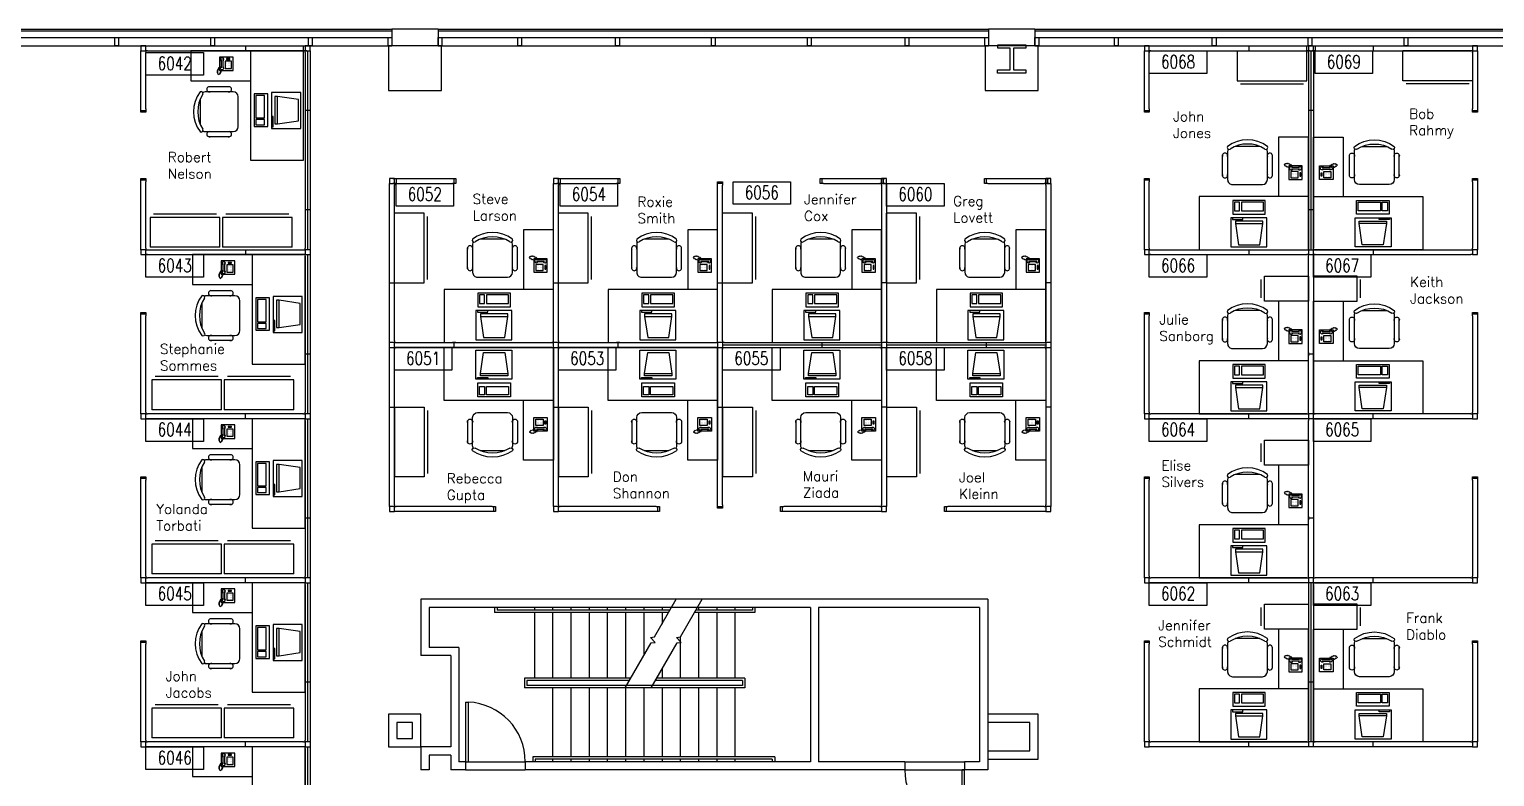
# Model space of a CAD drawing. Header units: inches. Extents: x 843 to 4631, y 843 to 3384.
# Drawn here: x 1351 to 2235, y 2933 to 3384 of the extents above; entities that cross this region are included whole.
import ezdxf
from ezdxf.enums import TextEntityAlignment as Align

# ---------------------------------------------------------------- set-up
doc = ezdxf.new("R2010")
doc.units = ezdxf.units.IN
doc.header["$MEASUREMENT"] = 0
doc.layers.get('0').update_dxf_attribs({"linetype": 'CONTINUOUS'})
for name, color, linetype in [('CHAIRS', 4, 'CONTINUOUS'), ('CPU', 6, 'CONTINUOUS'), ('E-B-CORE', 8, 'CONTINUOUS'), ('E-B-FURR', 6, 'CONTINUOUS'), ('E-B-GLAZ', 8, 'CONTINUOUS'), ('E-B-MULL', 8, 'CONTINUOUS'), ('E-B-SHEL', 2, 'CONTINUOUS'), ('E-C-HEAD', 5, 'CONTINUOUS'), ('E-F-DOOR', 3, 'CONTINUOUS'), ('E-F-STAIR', 8, 'CONTINUOUS'), ('E-S-COLM', 8, 'CONTINUOUS'), ('EMPLOYEE', 1, 'CONTINUOUS'), ('FURNITURE', 3, 'CONTINUOUS'), ('PANELS_201', 6, 'CONTINUOUS'), ('PHONES', 4, 'CONTINUOUS'), ('RMNUM', 40, 'CONTINUOUS')]:
    doc.layers.add(name, color=color, linetype=linetype)
doc.styles.add('ARCHITXT', font='simplex.shx')
doc.styles.add('ROMANS', font='romans', dxfattribs={"width": 0.75, "height": 8})

# ---------------------------------------------------------------- blocks, each defined once
blk = doc.blocks.new('DR-36')
for p, q in [((0, 36), (0, 0)), ((0, 36), (1.5, 36)), ((1.5, 36), (1.5, 0)), ((0, 0), (1.5, 0))]:
    blk.add_line(p, q)
blk.add_arc((0, 0), 36, 0, 87.61406)
blk = doc.blocks.new('RMNUM')
at = {"layer": 'RMNUM'}
blk.add_lwpolyline([(-16.33354, 6.674702), (18.388073, 6.674702), (18.388073, -6.982766), (-16.33354, -6.982766), (-16.33354, 6.674702)], dxfattribs=at)
at = {"layer": 'RMNUM', "style": 'ROMANS', "width": 0.75}
blk.add_attdef('NUMBER', text='', height=8, dxfattribs=at).set_placement((1.027267, 0.114097), align=Align.MIDDLE_CENTER)
blk = doc.blocks.new('CHAIR7')
for p, q in [((0, 9), (0, -9)), ((20, 12), (3, 12)), ((5.12, 15.04), (17.88, 15.04)), ((23, -7.44), (23, 7.44)), ((3, -12), (20, -12)), ((5.12, -15), (17.88, -15))]:
    blk.add_line(p, q)
for centre, radius, start, end in [((3, 9), 3, 90, 180), ((5.56, 13.54), 1.56, 73.7398, 286.2602), ((17.44, 13.54), 1.56, 253.7398, 106.2602), ((20, 9), 3, 62.41556, 90), ((22.34, 11.12), 1.1, 53.30994, 212.02741), ((4.82, 0), 19.64, 327.57575, 32.42425), ((7, 0), 20, 323.1301, 36.8699), ((3, -9), 3, 180, 270), ((5.56, -13.5), 1.56, 73.7398, 286.2602), ((17.44, -13.5), 1.56, 253.7398, 106.2602), ((20, -9), 3, 270, 297.58444), ((22.34, -11.12), 1.1, 147.97259, 306.69006)]:
    blk.add_arc(centre, radius, start, end)
blk = doc.blocks.new('DESK2')
for p, q in [((33, 0), (-33, 0)), ((-33, 0), (-33, -68)), ((33, -32), (33, 0)), ((-33, -32), (33, -32)), ((-15, -68), (-15, -32)), ((-33, -68), (-15, -68))]:
    blk.add_line(p, q)
blk = doc.blocks.new('FC42X18D')
for p, q in [((-21, 0), (-21, -18)), ((-21, 0), (21, 0)), ((21, -18), (21, 0)), ((-21, -18), (21, -18)), ((-19, -20), (19, -20))]:
    blk.add_line(p, q)
blk = doc.blocks.new('RECTANG')
for p, q in [((1, 1), (0, 1)), ((0, 1), (0, 0)), ((1, 0), (1, 1)), ((0, 0), (1, 0))]:
    blk.add_line(p, q)
blk = doc.blocks.new('IBMAT', base_point=(61, 306))
for p, q in [((75, 307), (75, 306)), ((81, 307), (75, 307)), ((81, 306), (81, 307))]:
    blk.add_line(p, q)
at = {"xscale": 21, "yscale": 17, "zscale": 21}
blk.add_blockref('RECTANG', (61, 306), dxfattribs=at)
blk = doc.blocks.new('KEYBOARD', base_point=(60, 294))
for p, xscale, yscale, zscale in [((60, 294), 19, 8, 19), ((61, 295), 13, 5, 13), ((75, 295), 3, 5, 3)]:
    blk.add_blockref('RECTANG', p, dxfattribs=dict(xscale=xscale, yscale=yscale, zscale=zscale))
blk = doc.blocks.new('COMPUTER')
for p, q in [((-6.64, 16.23), (-8.5, 3.5)), ((6.08, 16.23), (-6.64, 16.23)), ((8, 3.5), (6.08, 16.23)), ((-8.5, 3.5), (-8.5, 2.04)), ((8, 3.5), (-8.5, 3.5)), ((-8.5, 2.04), (8, 2.04)), ((8, 2.04), (8, 3.5))]:
    blk.add_line(p, q)
at = {"xscale": 1.033846153846154, "yscale": 1.033846153846154, "zscale": 1.033846153846154}
for name, p in [('IBMAT', (-10.86, 0)), ('KEYBOARD', (-10.05, -10.5))]:
    blk.add_blockref(name, p, dxfattribs=at)
blk = doc.blocks.new('FNPHONE')
for p, q in [((-9.1, 0.22), (-9.7, 0.02)), ((-8.9, 0.62), (-9.5, 0.42)), ((-8.7, 1.02), (-9.3, 0.82)), ((-8.5, 1.42), (-9.1, 1.22)), ((-8.3, 1.82), (-8.9, 1.62)), ((-7.14, 0.56), (-7.5, -0.58)), ((-7.29, 6.54), (-7.29, 1.54)), ((-6.29, 6.54), (-6.29, 1.54)), ((-3.87, 4.85), (-3.87, 4.85)), ((-3.87, 3.91), (-3.87, 3.91)), ((-3.87, 2.97), (-3.87, 2.97)), ((-3.87, 2.03), (-3.87, 2.03)), ((-2.94, 4.85), (-2.94, 4.85)), ((-2.94, 3.91), (-2.94, 3.91)), ((-2.94, 2.97), (-2.94, 2.97)), ((-2.94, 2.03), (-2.94, 2.03)), ((-2, 4.85), (-2, 4.85)), ((-2, 3.91), (-2, 3.91)), ((-2, 2.97), (-2, 2.97)), ((-2, 2.03), (-2, 2.03)), ((-9.3, -0.18), (-9.9, -0.38)), ((-9.3, -0.58), (-9.9, -0.78)), ((-9.3, -0.98), (-9.9, -1.18)), ((-9.3, -1.38), (-9.9, -1.58)), ((-9.1, -1.78), (-9.7, -1.98)), ((-8.9, -2.18), (-9.5, -2.38)), ((-8.43, -2.46), (-9.03, -2.66)), ((-7.9, -1.98), (-8.5, -2.18)), ((-7.7, -1.58), (-8.3, -1.78)), ((-7.5, -1.18), (-8.1, -1.38)), ((-7.3, -0.78), (-7.9, -0.98))]:
    blk.add_line(p, q)
for centre, start, end in [((-6.79, 6.54), 298.49146, 241.50854), ((-6.79, 1.54), 118.49146, 61.50854)]:
    blk.add_arc(centre, 1.05, start, end)
for p, xscale, yscale, zscale in [((-8.21, 0), 8.20528234483245, 8.104073169521023, 8.20528234483245), ((-4.81, 1.25), 3.75, 4.375, 3.75), ((-4.03, 6.72), 2.03125, 0.46875, 2.03125)]:
    blk.add_blockref('RECTANG', p, dxfattribs=dict(xscale=xscale, yscale=yscale, zscale=zscale))
blk = doc.blocks.new('FC15X27A')
for p, q in [((7.53125, 0), (-7.53125, 0)), ((-7.53125, 0), (-7.53125, -26.5)), ((7.53125, -26.5), (7.53125, 0)), ((-7.53125, -26.5), (7.53125, -26.5)), ((-5.53125, -28.5), (5.53125, -28.5))]:
    blk.add_line(p, q)

msp = doc.modelspace()

# ---------------------------------------------------------------- linework, layer by layer
at = {"layer": 'E-B-CORE'}
for p, q in [((1929.5, 3040), (1587.5, 3040)), ((1587.5, 3040), (1587.5, 3006)), ((1822.5, 3035), (1592.5, 3035)), ((1592.5, 3035), (1592.5, 3011)), ((1822.5, 3035), (1822.5, 2942)), ((1924.5, 3035), (1827.5, 3035)), ((1827.5, 3035), (1827.5, 2942)), ((1924.5, 3035), (1924.5, 2942)), ((1929.5, 3040), (1929.5, 2937)), ((1605.5, 3006), (1587.5, 3006)), ((1610.5, 3011), (1592.5, 3011)), ((1605.5, 3006), (1605.5, 2951)), ((1610.5, 3011), (1610.5, 2942)), ((1955, 2965.61), (1929.5, 2965.61)), ((1955, 2948.61), (1955, 2965.61)), ((1605.5, 2951), (1587.5, 2951)), ((1587.5, 2951), (1587.5, 2937)), ((1605.5, 2946), (1592.5, 2946)), ((1592.5, 2946), (1592.5, 2937)), ((1605.5, 2946), (1605.5, 2937)), ((1929.5, 2948.61), (1955, 2948.61)), ((1592.5, 2937), (1587.5, 2937)), ((1614.5, 2937), (1605.5, 2937)), ((1614.5, 2942), (1610.5, 2942)), ((1614.5, 2942), (1614.5, 2937)), ((1822.5, 2942), (1650.5, 2942)), ((1650.5, 2942), (1650.5, 2937)), ((1879.5, 2937), (1650.5, 2937)), ((1879.5, 2942), (1827.5, 2942)), ((1879.5, 2942), (1879.5, 2937)), ((1924.5, 2942), (1915.5, 2942)), ((1915.5, 2942), (1915.5, 2937)), ((1929.5, 2937), (1915.5, 2937))]:
    msp.add_line(p, q, dxfattribs=at)
for points in [[(1587.5, 2970.61), (1568, 2970.61), (1568, 2951), (1587.5, 2951)], [(1582.5, 2965.61), (1573, 2965.61), (1573, 2956), (1582.5, 2956)]]:
    msp.add_lwpolyline(points, close=True, dxfattribs=at)
for points in [[(1960, 2970.61), (1929.5, 2970.61)], [(1929.5, 2943.61), (1960, 2943.61), (1960, 2970.61)]]:
    msp.add_lwpolyline(points, dxfattribs=at)
at = {"layer": 'E-B-FURR'}
for p, q in [((1238, 3374), (1570, 3374)), ((1598, 3374), (1930, 3374)), ((1958, 3374), (2290, 3374))]:
    msp.add_line(p, q, dxfattribs=at)
for points in [[(1600, 3374), (1568, 3374), (1568, 3347), (1600, 3347)], [(1960, 3374), (1928, 3374), (1928, 3347), (1960, 3347)]]:
    msp.add_lwpolyline(points, close=True, dxfattribs=at)
at = {"layer": 'E-B-GLAZ'}
for p, q in [((1238, 3384), (1570, 3384)), ((1238, 3383), (1570, 3383)), ((1238, 3379), (1570, 3379)), ((1598, 3384), (1930, 3384)), ((1598, 3383), (1930, 3383)), ((1598, 3379), (1930, 3379)), ((1958, 3384), (2290, 3384)), ((1958, 3383), (2290, 3383)), ((1958, 3379), (2290, 3379))]:
    msp.add_line(p, q, dxfattribs=at)
at = {"layer": 'E-B-MULL'}
for points in [[(1405.12, 3379), (1405.12, 3374), (1402.88, 3374), (1402.88, 3379)], [(1463, 3379), (1463, 3374), (1460.75, 3374), (1460.75, 3379)], [(1522, 3379), (1522, 3374), (1519.75, 3374), (1519.75, 3379)], [(1570, 3379), (1570, 3374), (1567.75, 3374), (1567.75, 3379)], [(1600.25, 3379), (1600.25, 3374), (1598, 3374), (1598, 3379)], [(1648.25, 3379), (1648.25, 3374), (1646, 3374), (1646, 3379)], [(1707.25, 3379), (1707.25, 3374), (1705, 3374), (1705, 3379)], [(1765.12, 3379), (1765.12, 3374), (1762.88, 3374), (1762.88, 3379)], [(1823, 3379), (1823, 3374), (1820.75, 3374), (1820.75, 3379)], [(1882, 3379), (1882, 3374), (1879.75, 3374), (1879.75, 3379)], [(1930, 3379), (1930, 3374), (1927.75, 3374), (1927.75, 3379)], [(1960.25, 3379), (1960.25, 3374), (1958, 3374), (1958, 3379)], [(2008.25, 3379), (2008.25, 3374), (2006, 3374), (2006, 3379)], [(2067.25, 3379), (2067.25, 3374), (2065, 3374), (2065, 3379)], [(2125.12, 3379), (2125.12, 3374), (2122.88, 3374), (2122.88, 3379)], [(2183, 3379), (2183, 3374), (2180.75, 3374), (2180.75, 3379)]]:
    msp.add_lwpolyline(points, close=True, dxfattribs=at)
at = {"layer": 'E-B-SHEL'}
for p, q in [((1570, 3384), (1570, 3374)), ((1598, 3384), (1570, 3384)), ((1598, 3384), (1598, 3374)), ((1930, 3384), (1930, 3374)), ((1958, 3384), (1930, 3384)), ((1958, 3384), (1958, 3374)), ((1598, 3374), (1570, 3374)), ((1958, 3374), (1930, 3374))]:
    msp.add_line(p, q, dxfattribs=at)
at = {"layer": 'E-C-HEAD'}
for p, q in [((1614.5, 2942), (1650.5, 2942)), ((1614.5, 2937), (1650.5, 2937)), ((1879.5, 2942), (1915.5, 2942)), ((1879.5, 2937), (1915.5, 2937))]:
    msp.add_line(p, q, dxfattribs=at)
at = {"layer": 'E-F-STAIR'}
for p, q in [((1632, 3035), (1632, 3032)), ((1633.5, 3035), (1633.5, 3033.5)), ((1737.87, 3033.5), (1633.5, 3033.5)), ((1656, 3035), (1656, 3033.5)), ((1667, 3035), (1667, 3033.5)), ((1678, 3035), (1678, 3033.5)), ((1689, 3035), (1689, 3033.5)), ((1700, 3035), (1700, 3033.5)), ((1711, 3035), (1711, 3033.5)), ((1722, 3035), (1722, 3033.5)), ((1733, 3035), (1733, 3033.5)), ((1787.5, 3033.5), (1753.53, 3033.5)), ((1755, 3035), (1755, 3033.5)), ((1766, 3035), (1766, 3033.5)), ((1777, 3035), (1777, 3033.5)), ((1787.5, 3035), (1787.5, 3033.5)), ((1789, 3035), (1789, 3032)), ((1737, 3032), (1632, 3032)), ((1656, 3032), (1656, 2992.5)), ((1667, 3032), (1667, 2992.5)), ((1678, 3032), (1678, 2992.5)), ((1689, 3032), (1689, 2992.5)), ((1700, 3032), (1700, 2992.5)), ((1711, 3032), (1711, 2992.5)), ((1722, 3032), (1722, 3006.01)), ((1733, 3032), (1733, 3025.06)), ((1789, 3032), (1752.67, 3032)), ((1755, 3032), (1755, 2992.5)), ((1766, 3032), (1766, 2992.5)), ((1777, 3032), (1777, 2992.5)), ((1744, 3017.25), (1744, 2992.5)), ((1733, 2997.94), (1733, 2992.5)), ((1714.2, 2992.5), (1650, 2992.5)), ((1650, 2992.5), (1650, 2986.5)), ((1713.33, 2991), (1651.5, 2991)), ((1651.5, 2991), (1651.5, 2988)), ((1781.5, 2991), (1729, 2991)), ((1783, 2992.5), (1729.86, 2992.5)), ((1781.5, 2991), (1781.5, 2988)), ((1783, 2992.5), (1783, 2986.5)), ((1783, 2986.5), (1650, 2986.5)), ((1781.5, 2988), (1651.5, 2988)), ((1667, 2986.5), (1667, 2945)), ((1678, 2986.5), (1678, 2945)), ((1689, 2986.5), (1689, 2945)), ((1700, 2986.5), (1700, 2945)), ((1711, 2986.5), (1711, 2945)), ((1722, 2986.5), (1722, 2945)), ((1733, 2986.5), (1733, 2945)), ((1744, 2986.5), (1744, 2945)), ((1755, 2986.5), (1755, 2945)), ((1766, 2986.5), (1766, 2945)), ((1777, 2986.5), (1777, 2945)), ((1801, 2945), (1655, 2945)), ((1655, 2945), (1655, 2942)), ((1801, 2945), (1801, 2942)), ((1799.5, 2943.5), (1656.5, 2943.5)), ((1656.5, 2943.5), (1656.5, 2942)), ((1667, 2943.5), (1667, 2942)), ((1678, 2943.5), (1678, 2942)), ((1689, 2943.5), (1689, 2942)), ((1700, 2943.5), (1700, 2942)), ((1711, 2943.5), (1711, 2942)), ((1722, 2943.5), (1722, 2942)), ((1733, 2943.5), (1733, 2942)), ((1744, 2943.5), (1744, 2942)), ((1755, 2943.5), (1755, 2942)), ((1766, 2943.5), (1766, 2942)), ((1777, 2943.5), (1777, 2942)), ((1799.5, 2943.5), (1799.5, 2942))]:
    msp.add_line(p, q, dxfattribs=at)
for points in [[(1710.74, 2986.5), (1726.43, 3013.69), (1728.93, 3014.02), (1726, 3016.94), (1728.5, 3017.27), (1741.62, 3040)], [(1726.4, 2986.5), (1742.09, 3013.69), (1744.59, 3014.02), (1741.67, 3016.94), (1744.16, 3017.27), (1757.29, 3040)]]:
    msp.add_lwpolyline(points, dxfattribs=at)
at = {"layer": 'E-S-COLM'}
msp.add_lwpolyline([(1935.51, 3372.6), (1935.51, 3374.6), (1952.51, 3374.57), (1952.51, 3372.57), (1945.01, 3372.58), (1944.99, 3359.58), (1952.49, 3359.57), (1952.49, 3357.57), (1935.49, 3357.6), (1935.49, 3359.6), (1942.99, 3359.59), (1943.01, 3372.59)], close=True, dxfattribs=at)
at = {"layer": 'PANELS_201', "linetype": 'Continuous'}
for p, q in [((1480.64, 3374), (1482.64, 3374)), ((1480.64, 3371), (1482.64, 3371)), ((1481.64, 3374), (1481.64, 3371)), ((1517.64, 3374), (1517.64, 3371)), ((2086, 3374), (2088, 3374)), ((2086, 3371), (2088, 3371)), ((2087, 3374), (2087, 3371)), ((2123, 3374), (2123, 3371)), ((2126, 3371), (2126, 3374)), ((2161, 3374), (2163, 3374)), ((2161, 3371), (2163, 3371)), ((2162, 3374), (2162, 3371)), ((1571.5, 3291.01), (1571.5, 3294.01)), ((1670.5, 3291.01), (1670.5, 3294.01)), ((1866.5, 3294.01), (1866.5, 3291.01)), ((1965.5, 3294.01), (1965.5, 3291.01)), ((2123, 3189), (2123, 3247)), ((2126, 3247), (2126, 3189)), ((1572.5, 3195.01), (1606.5, 3195.01)), ((1606.5, 3192.01), (1572.5, 3192.01)), ((1608.5, 3195.01), (1666.5, 3195.01)), ((1666.5, 3192.01), (1608.5, 3192.01)), ((1671.5, 3195.01), (1705.5, 3195.01)), ((1705.5, 3192.01), (1671.5, 3192.01)), ((1707.5, 3195.01), (1765.5, 3195.01)), ((1765.5, 3192.01), (1707.5, 3192.01)), ((2123, 3153), (2123, 3187)), ((2126, 3187), (2126, 3153)), ((2123, 3090), (2123, 3148)), ((2126, 3148), (2126, 3090)), ((2123, 3054), (2123, 3088)), ((2126, 3088), (2126, 3054))]:
    msp.add_line(p, q, dxfattribs=at)
for points in [[(1421.64, 3374), (1418.64, 3374), (1418.64, 3371)], [(1418.64, 3370), (1418.64, 3371), (1421.64, 3371), (1421.64, 3370)], [(1418.64, 3336), (1418.64, 3370)], [(1422.64, 3371), (1421.64, 3371), (1421.64, 3374), (1422.64, 3374)], [(1421.64, 3336), (1421.64, 3370)], [(1422.64, 3374), (1480.64, 3374)], [(1422.64, 3371), (1480.64, 3371)], [(1482.64, 3374), (1516.64, 3374)], [(1482.64, 3371), (1516.64, 3371)], [(1518.64, 3371), (1517.64, 3371), (1516.64, 3371), (1516.64, 3374), (1518.64, 3374)], [(1516.64, 3374), (1517.64, 3374), (1517.64, 3371), (1516.64, 3371)], [(1520.64, 3371), (1520.64, 3374), (1517.64, 3374)], [(1517.64, 3370), (1517.64, 3371), (1520.64, 3371), (1520.64, 3370)], [(1517.64, 3370), (1517.64, 3336)], [(1519.14, 3371), (1519.14, 3335)], [(1520.64, 3370), (1520.64, 3336)], [(2027, 3374), (2024, 3374), (2024, 3371)], [(2024, 3370), (2024, 3371), (2027, 3371), (2027, 3370)], [(2024, 3336), (2024, 3370)], [(2028, 3371), (2027, 3371), (2027, 3374), (2028, 3374)], [(2027, 3336), (2027, 3370)], [(2028, 3374), (2086, 3374)], [(2028, 3371), (2086, 3371)], [(2088, 3374), (2122, 3374)], [(2088, 3371), (2122, 3371)], [(2124, 3371), (2123, 3371), (2122, 3371), (2122, 3374), (2124, 3374)], [(2122, 3374), (2123, 3374), (2123, 3371), (2122, 3371)], [(2123, 3374), (2126, 3374)], [(2123, 3370), (2123, 3371), (2126, 3371), (2126, 3370)], [(2123, 3370), (2123, 3336)], [(2124.5, 3371), (2124.5, 3335)], [(2125, 3374), (2126, 3374), (2127, 3374), (2127, 3371), (2125, 3371)], [(2127, 3371), (2126, 3371), (2126, 3374), (2127, 3374)], [(2126, 3370), (2126, 3336)], [(2127, 3374), (2161, 3374)], [(2127, 3371), (2161, 3371)], [(2163, 3374), (2221, 3374)], [(2163, 3371), (2221, 3371)], [(2221, 3374), (2222, 3374), (2222, 3371), (2221, 3371)], [(2225, 3371), (2225, 3374), (2222, 3374)], [(2222, 3370), (2222, 3371), (2225, 3371), (2225, 3370)], [(2222, 3370), (2222, 3336)], [(2225, 3370), (2225, 3336)], [(1421.64, 3336), (1421.64, 3335), (1421.64, 3334), (1418.64, 3334), (1418.64, 3336)], [(1418.64, 3335), (1421.64, 3335)], [(1517.64, 3336), (1517.64, 3334)], [(1520.64, 3335), (1517.64, 3335)], [(1517.64, 3334), (1517.64, 3276)], [(1519.14, 3335), (1519.14, 3275)], [(1520.64, 3336), (1520.64, 3334)], [(1520.64, 3334), (1520.64, 3276)], [(2027, 3336), (2027, 3335), (2027, 3334), (2024, 3334), (2024, 3336)], [(2024, 3335), (2027, 3335)], [(2123, 3336), (2123, 3334)], [(2126, 3335), (2123, 3335)], [(2123, 3334), (2123, 3276)], [(2124.5, 3335), (2124.5, 3275)], [(2126, 3336), (2126, 3334)], [(2126, 3334), (2126, 3276)], [(2225, 3336), (2225, 3335), (2225, 3334), (2222, 3334), (2222, 3336)], [(2222, 3335), (2225, 3335)], [(1418.64, 3292), (1418.64, 3293), (1418.64, 3294), (1421.64, 3294), (1421.64, 3292)], [(1421.64, 3293), (1418.64, 3293)], [(1418.64, 3252), (1418.64, 3292)], [(1421.64, 3252), (1421.64, 3292)], [(1571.5, 3294.01), (1568.5, 3294.01), (1568.5, 3291.01)], [(1568.5, 3290.01), (1568.5, 3291.01), (1571.5, 3291.01), (1571.5, 3290.01)], [(1568.5, 3232.01), (1568.5, 3290.01)], [(1570.5, 3294.01), (1571.5, 3294.01), (1572.5, 3294.01), (1572.5, 3291.01), (1570.5, 3291.01)], [(1572.5, 3291.01), (1571.5, 3291.01), (1571.5, 3294.01), (1572.5, 3294.01)], [(1571.5, 3232.01), (1571.5, 3290.01)], [(1572.5, 3294.01), (1606.5, 3294.01)], [(1572.5, 3291.01), (1606.5, 3291.01)], [(1606.5, 3294.01), (1607.5, 3294.01), (1608.5, 3294.01), (1608.5, 3291.01), (1606.5, 3291.01)], [(1607.5, 3291.01), (1607.5, 3294.01)], [(1670.5, 3294.01), (1667.5, 3294.01), (1667.5, 3291.01)], [(1667.5, 3290.01), (1667.5, 3291.01), (1670.5, 3291.01), (1670.5, 3290.01)], [(1667.5, 3232.01), (1667.5, 3290.01)], [(1669.5, 3294.01), (1670.5, 3294.01), (1671.5, 3294.01), (1671.5, 3291.01), (1669.5, 3291.01)], [(1671.5, 3291.01), (1670.5, 3291.01), (1670.5, 3294.01), (1671.5, 3294.01)], [(1670.5, 3232.01), (1670.5, 3290.01)], [(1671.5, 3294.01), (1705.5, 3294.01)], [(1671.5, 3291.01), (1705.5, 3291.01)], [(1705.5, 3294.01), (1706.5, 3294.01), (1707.5, 3294.01), (1707.5, 3291.01), (1705.5, 3291.01)], [(1706.5, 3291.01), (1706.5, 3294.01)], [(1766.5, 3290.01), (1766.5, 3291.01), (1766.5, 3292.01), (1769.5, 3292.01), (1769.5, 3290.01)], [(1769.5, 3291.01), (1766.5, 3291.01)], [(1766.5, 3232.01), (1766.5, 3290.01)], [(1769.5, 3232.01), (1769.5, 3290.01)], [(1830.5, 3291.01), (1829.5, 3291.01), (1828.5, 3291.01), (1828.5, 3294.01), (1830.5, 3294.01)], [(1829.5, 3294.01), (1829.5, 3291.01)], [(1830.5, 3294.01), (1864.5, 3294.01)], [(1830.5, 3291.01), (1864.5, 3291.01)], [(1864.5, 3294.01), (1865.5, 3294.01), (1865.5, 3291.01), (1864.5, 3291.01)], [(1867.5, 3291.01), (1866.5, 3291.01), (1865.5, 3291.01), (1865.5, 3294.01), (1867.5, 3294.01)], [(1868.5, 3291.01), (1868.5, 3294.01), (1865.5, 3294.01)], [(1865.5, 3290.01), (1865.5, 3291.01), (1868.5, 3291.01), (1868.5, 3290.01)], [(1865.5, 3290.01), (1865.5, 3232.01)], [(1868.5, 3290.01), (1868.5, 3232.01)], [(1929.5, 3291.01), (1928.5, 3291.01), (1927.5, 3291.01), (1927.5, 3294.01), (1929.5, 3294.01)], [(1928.5, 3294.01), (1928.5, 3291.01)], [(1929.5, 3294.01), (1963.5, 3294.01)], [(1929.5, 3291.01), (1963.5, 3291.01)], [(1963.5, 3294.01), (1964.5, 3294.01), (1964.5, 3291.01), (1963.5, 3291.01)], [(1966.5, 3291.01), (1965.5, 3291.01), (1964.5, 3291.01), (1964.5, 3294.01), (1966.5, 3294.01)], [(1967.5, 3291.01), (1967.5, 3294.01), (1964.5, 3294.01)], [(1964.5, 3290.01), (1964.5, 3291.01), (1967.5, 3291.01), (1967.5, 3290.01)], [(1964.5, 3290.01), (1964.5, 3232.01)], [(1967.5, 3290.01), (1967.5, 3232.01)], [(2024, 3292), (2024, 3293), (2024, 3294), (2027, 3294), (2027, 3292)], [(2027, 3293), (2024, 3293)], [(2024, 3252), (2024, 3292)], [(2027, 3252), (2027, 3292)], [(2222, 3292), (2222, 3293), (2222, 3294), (2225, 3294), (2225, 3292)], [(2225, 3293), (2222, 3293)], [(2222, 3292), (2222, 3252)], [(2225, 3292), (2225, 3252)], [(1517.64, 3276), (1517.64, 3274)], [(1520.64, 3275), (1517.64, 3275)], [(1517.64, 3274), (1517.64, 3252)], [(1519.14, 3275), (1519.14, 3251)], [(1520.64, 3276), (1520.64, 3274)], [(1520.64, 3274), (1520.64, 3252)], [(2123, 3276), (2123, 3274)], [(2126, 3275), (2123, 3275)], [(2123, 3274), (2123, 3252)], [(2124.5, 3275), (2124.5, 3251)], [(2126, 3276), (2126, 3274)], [(2126, 3274), (2126, 3252)], [(1421.64, 3252), (1421.64, 3251), (1418.64, 3251), (1418.64, 3252)], [(1418.64, 3251), (1418.64, 3248), (1421.64, 3248)], [(1422.64, 3248), (1421.64, 3248), (1421.64, 3251), (1422.64, 3251)], [(1422.64, 3251), (1480.64, 3251)], [(1422.64, 3248), (1480.64, 3248)], [(1480.64, 3251), (1482.64, 3251)], [(1480.64, 3248), (1482.64, 3248)], [(1481.64, 3251), (1481.64, 3248)], [(1482.64, 3251), (1516.64, 3251)], [(1482.64, 3248), (1516.64, 3248)], [(1516.64, 3251), (1517.64, 3251), (1517.64, 3248), (1516.64, 3248)], [(1520.64, 3252), (1520.64, 3251), (1517.64, 3251), (1517.64, 3252)], [(1517.64, 3247), (1517.64, 3248), (1520.64, 3248), (1520.64, 3247)], [(1517.64, 3247), (1517.64, 3189)], [(1519.14, 3248), (1519.14, 3188)], [(1520.64, 3251), (1520.64, 3248)], [(1520.64, 3247), (1520.64, 3189)], [(2027, 3252), (2027, 3251), (2024, 3251), (2024, 3252)], [(2024, 3251), (2024, 3248), (2027, 3248)], [(2028, 3248), (2027, 3248), (2027, 3251), (2028, 3251)], [(2028, 3251), (2086, 3251)], [(2028, 3248), (2086, 3248)], [(2086, 3251), (2088, 3251)], [(2086, 3248), (2088, 3248)], [(2087, 3251), (2087, 3248)], [(2088, 3251), (2122, 3251)], [(2088, 3248), (2122, 3248)], [(2122, 3251), (2123, 3251), (2123, 3248), (2122, 3248)], [(2123, 3252), (2123, 3251), (2126, 3251), (2126, 3252)], [(2123, 3247), (2123, 3248), (2126, 3248), (2126, 3247)], [(2127, 3248), (2126, 3248), (2126, 3251), (2127, 3251)], [(2127, 3251), (2161, 3251)], [(2127, 3248), (2161, 3248)], [(2161, 3251), (2163, 3251)], [(2161, 3248), (2163, 3248)], [(2162, 3251), (2162, 3248)], [(2163, 3251), (2221, 3251)], [(2163, 3248), (2221, 3248)], [(2221, 3251), (2222, 3251), (2222, 3248), (2221, 3248)], [(2225, 3252), (2225, 3251), (2222, 3251), (2222, 3252)], [(2222, 3248), (2225, 3248), (2225, 3251)], [(1568.5, 3230.01), (1568.5, 3232.01)], [(1568.5, 3231.01), (1571.5, 3231.01)], [(1568.5, 3196.01), (1568.5, 3230.01)], [(1571.5, 3230.01), (1571.5, 3232.01)], [(1571.5, 3196.01), (1571.5, 3230.01)], [(1667.5, 3230.01), (1667.5, 3232.01)], [(1667.5, 3231.01), (1670.5, 3231.01)], [(1667.5, 3196.01), (1667.5, 3230.01)], [(1670.5, 3230.01), (1670.5, 3232.01)], [(1670.5, 3196.01), (1670.5, 3230.01)], [(1766.5, 3230.01), (1766.5, 3232.01)], [(1766.5, 3231.01), (1769.5, 3231.01)], [(1766.5, 3196.01), (1766.5, 3230.01)], [(1769.5, 3230.01), (1769.5, 3232.01)], [(1769.5, 3196.01), (1769.5, 3230.01)], [(1865.5, 3232.01), (1865.5, 3230.01)], [(1868.5, 3231.01), (1865.5, 3231.01)], [(1865.5, 3230.01), (1865.5, 3196.01)], [(1868.5, 3232.01), (1868.5, 3230.01)], [(1868.5, 3230.01), (1868.5, 3196.01)], [(1964.5, 3232.01), (1964.5, 3230.01)], [(1967.5, 3231.01), (1964.5, 3231.01)], [(1964.5, 3230.01), (1964.5, 3196.01)], [(1967.5, 3232.01), (1967.5, 3230.01)], [(1967.5, 3230.01), (1967.5, 3196.01)], [(1418.64, 3211), (1418.64, 3212), (1418.64, 3213), (1421.64, 3213), (1421.64, 3211)], [(1421.64, 3212), (1418.64, 3212)], [(1418.64, 3153), (1418.64, 3211)], [(1421.64, 3153), (1421.64, 3211)], [(2024, 3211), (2024, 3212), (2024, 3213), (2027, 3213), (2027, 3211)], [(2027, 3212), (2024, 3212)], [(2024, 3153), (2024, 3211)], [(2027, 3153), (2027, 3211)], [(2222, 3211), (2222, 3212), (2222, 3213), (2225, 3213), (2225, 3211)], [(2225, 3212), (2222, 3212)], [(2222, 3211), (2222, 3153)], [(2225, 3211), (2225, 3153)], [(1571.5, 3196.01), (1571.5, 3195.01), (1568.5, 3195.01), (1568.5, 3196.01)], [(1568.5, 3192.01), (1568.5, 3195.01)], [(1568.5, 3191.01), (1568.5, 3192.01), (1571.5, 3192.01), (1571.5, 3191.01)], [(1572.5, 3192.01), (1571.5, 3192.01), (1571.5, 3195.01), (1572.5, 3195.01)], [(1608.5, 3195.01), (1606.5, 3195.01)], [(1608.5, 3192.01), (1606.5, 3192.01)], [(1607.5, 3192.01), (1607.5, 3195.01)], [(1666.5, 3192.01), (1667.5, 3192.01), (1667.5, 3195.01), (1666.5, 3195.01)], [(1670.5, 3196.01), (1670.5, 3195.01), (1667.5, 3195.01), (1667.5, 3196.01)], [(1667.5, 3191.01), (1667.5, 3192.01), (1670.5, 3192.01), (1670.5, 3191.01)], [(1671.5, 3192.01), (1670.5, 3192.01), (1670.5, 3195.01), (1671.5, 3195.01)], [(1707.5, 3195.01), (1705.5, 3195.01)], [(1707.5, 3192.01), (1705.5, 3192.01)], [(1706.5, 3192.01), (1706.5, 3195.01)], [(1765.5, 3195.01), (1766.5, 3195.01), (1766.5, 3192.01), (1765.5, 3192.01)], [(1769.5, 3196.01), (1769.5, 3195.01), (1766.5, 3195.01), (1766.5, 3196.01)], [(1766.5, 3191.01), (1766.5, 3192.01), (1769.5, 3192.01), (1769.5, 3191.01)], [(1770.5, 3195.01), (1769.5, 3195.01), (1769.5, 3192.01), (1770.5, 3192.01)], [(1769.5, 3193.51), (1829.5, 3193.51)], [(1770.5, 3195.01), (1828.5, 3195.01)], [(1770.5, 3192.01), (1828.5, 3192.01)], [(1828.5, 3195.01), (1830.5, 3195.01)], [(1828.5, 3192.01), (1830.5, 3192.01)], [(1829.5, 3195.01), (1829.5, 3192.01)], [(1829.5, 3193.51), (1865.5, 3193.51)], [(1830.5, 3195.01), (1864.5, 3195.01)], [(1830.5, 3192.01), (1864.5, 3192.01)], [(1864.5, 3195.01), (1865.5, 3195.01), (1865.5, 3192.01), (1864.5, 3192.01)], [(1868.5, 3196.01), (1868.5, 3195.01), (1865.5, 3195.01), (1865.5, 3196.01)], [(1865.5, 3191.01), (1865.5, 3192.01), (1868.5, 3192.01), (1868.5, 3191.01)], [(1869.5, 3195.01), (1868.5, 3195.01), (1868.5, 3192.01), (1869.5, 3192.01)], [(1868.5, 3193.51), (1928.5, 3193.51)], [(1869.5, 3195.01), (1927.5, 3195.01)], [(1869.5, 3192.01), (1927.5, 3192.01)], [(1927.5, 3195.01), (1929.5, 3195.01)], [(1927.5, 3192.01), (1929.5, 3192.01)], [(1928.5, 3195.01), (1928.5, 3192.01)], [(1928.5, 3193.51), (1964.5, 3193.51)], [(1929.5, 3195.01), (1963.5, 3195.01)], [(1929.5, 3192.01), (1963.5, 3192.01)], [(1963.5, 3195.01), (1964.5, 3195.01), (1964.5, 3192.01), (1963.5, 3192.01)], [(1967.5, 3196.01), (1967.5, 3195.01), (1964.5, 3195.01), (1964.5, 3196.01)], [(1964.5, 3191.01), (1964.5, 3192.01), (1967.5, 3192.01), (1967.5, 3191.01)], [(1967.5, 3195.01), (1967.5, 3192.01)], [(1517.64, 3189), (1517.64, 3187)], [(1520.64, 3188), (1517.64, 3188)], [(1517.64, 3187), (1517.64, 3153)], [(1519.14, 3188), (1519.14, 3152)], [(1520.64, 3189), (1520.64, 3187)], [(1520.64, 3187), (1520.64, 3153)], [(1568.5, 3157.01), (1568.5, 3191.01)], [(1571.5, 3157.01), (1571.5, 3191.01)], [(1667.5, 3157.01), (1667.5, 3191.01)], [(1670.5, 3157.01), (1670.5, 3191.01)], [(1766.5, 3157.01), (1766.5, 3191.01)], [(1769.5, 3157.01), (1769.5, 3191.01)], [(1865.5, 3191.01), (1865.5, 3157.01)], [(1868.5, 3191.01), (1868.5, 3157.01)], [(1964.5, 3191.01), (1964.5, 3157.01)], [(1967.5, 3191.01), (1967.5, 3157.01)], [(2123, 3189), (2123, 3187)], [(2126, 3188), (2123, 3188)], [(2126, 3189), (2126, 3187)], [(1568.5, 3155.01), (1568.5, 3157.01)], [(1571.5, 3155.01), (1571.5, 3157.01)], [(1667.5, 3155.01), (1667.5, 3157.01)], [(1670.5, 3155.01), (1670.5, 3157.01)], [(1766.5, 3155.01), (1766.5, 3157.01)], [(1769.5, 3155.01), (1769.5, 3157.01)], [(1865.5, 3157.01), (1865.5, 3155.01)], [(1868.5, 3157.01), (1868.5, 3155.01)], [(1964.5, 3157.01), (1964.5, 3155.01)], [(1967.5, 3157.01), (1967.5, 3155.01)], [(1421.64, 3153), (1421.64, 3152), (1418.64, 3152), (1418.64, 3153)], [(1418.64, 3152), (1418.64, 3149), (1421.64, 3149)], [(1422.64, 3149), (1421.64, 3149), (1421.64, 3152), (1422.64, 3152)], [(1480.64, 3152), (1422.64, 3152)], [(1480.64, 3149), (1422.64, 3149)], [(1482.64, 3152), (1480.64, 3152)], [(1482.64, 3149), (1480.64, 3149)], [(1481.64, 3149), (1481.64, 3152)], [(1516.64, 3152), (1482.64, 3152)], [(1516.64, 3149), (1482.64, 3149)], [(1516.64, 3152), (1517.64, 3152), (1517.64, 3149), (1516.64, 3149)], [(1520.64, 3153), (1520.64, 3152), (1517.64, 3152), (1517.64, 3153)], [(1517.64, 3148), (1517.64, 3149), (1520.64, 3149), (1520.64, 3148)], [(1517.64, 3148), (1517.64, 3090)], [(1519.14, 3149), (1519.14, 3089)], [(1520.64, 3152), (1520.64, 3149)], [(1520.64, 3148), (1520.64, 3090)], [(1568.5, 3156.01), (1571.5, 3156.01)], [(1568.5, 3097.01), (1568.5, 3155.01)], [(1571.5, 3097.01), (1571.5, 3155.01)], [(1667.5, 3156.01), (1670.5, 3156.01)], [(1667.5, 3097.01), (1667.5, 3155.01)], [(1670.5, 3097.01), (1670.5, 3155.01)], [(1766.5, 3156.01), (1769.5, 3156.01)], [(1766.5, 3097.01), (1766.5, 3155.01)], [(1769.5, 3097.01), (1769.5, 3155.01)], [(1868.5, 3156.01), (1865.5, 3156.01)], [(1865.5, 3155.01), (1865.5, 3097.01)], [(1868.5, 3155.01), (1868.5, 3097.01)], [(1967.5, 3156.01), (1964.5, 3156.01)], [(1964.5, 3155.01), (1964.5, 3097.01)], [(1967.5, 3155.01), (1967.5, 3097.01)], [(2027, 3153), (2027, 3152), (2024, 3152), (2024, 3153)], [(2024, 3152), (2024, 3149), (2027, 3149)], [(2028, 3149), (2027, 3149), (2027, 3152), (2028, 3152)], [(2086, 3152), (2028, 3152)], [(2086, 3149), (2028, 3149)], [(2088, 3152), (2086, 3152)], [(2088, 3149), (2086, 3149)], [(2087, 3149), (2087, 3152)], [(2122, 3152), (2088, 3152)], [(2122, 3149), (2088, 3149)], [(2122, 3152), (2123, 3152), (2123, 3149), (2122, 3149)], [(2126, 3153), (2126, 3152), (2123, 3152), (2123, 3153)], [(2126, 3148), (2126, 3149), (2123, 3149), (2123, 3148)], [(2127, 3149), (2126, 3149), (2126, 3152), (2127, 3152)], [(2161, 3152), (2127, 3152)], [(2161, 3149), (2127, 3149)], [(2163, 3152), (2161, 3152)], [(2163, 3149), (2161, 3149)], [(2162, 3149), (2162, 3152)], [(2221, 3152), (2163, 3152)], [(2221, 3149), (2163, 3149)], [(2221, 3152), (2222, 3152), (2222, 3149), (2221, 3149)], [(2225, 3153), (2225, 3152), (2222, 3152), (2222, 3153)], [(2222, 3149), (2225, 3149), (2225, 3152)], [(1418.64, 3112), (1418.64, 3113), (1418.64, 3114), (1421.64, 3114), (1421.64, 3112)], [(1421.64, 3113), (1418.64, 3113)], [(2024, 3112), (2024, 3113), (2024, 3114), (2027, 3114), (2027, 3112)], [(2027, 3113), (2024, 3113)], [(2222, 3112), (2222, 3113), (2222, 3114), (2225, 3114), (2225, 3112)], [(2225, 3113), (2222, 3113)], [(1418.64, 3054), (1418.64, 3112)], [(1421.64, 3054), (1421.64, 3112)], [(2024, 3054), (2024, 3112)], [(2027, 3054), (2027, 3112)], [(2222, 3112), (2222, 3054)], [(2225, 3112), (2225, 3054)], [(1571.5, 3097.01), (1571.5, 3096.01), (1568.5, 3096.01), (1568.5, 3097.01)], [(1568.5, 3096.01), (1568.5, 3093.01), (1571.5, 3093.01)], [(1572.5, 3093.01), (1571.5, 3093.01), (1571.5, 3096.01), (1572.5, 3096.01)], [(1630.5, 3096.01), (1572.5, 3096.01)], [(1630.5, 3096.01), (1631.5, 3096.01), (1632.5, 3096.01), (1632.5, 3093.01), (1630.5, 3093.01)], [(1631.5, 3093.01), (1631.5, 3096.01)], [(1670.5, 3097.01), (1670.5, 3096.01), (1667.5, 3096.01), (1667.5, 3097.01)], [(1667.5, 3096.01), (1667.5, 3093.01), (1670.5, 3093.01)], [(1671.5, 3093.01), (1670.5, 3093.01), (1670.5, 3096.01), (1671.5, 3096.01)], [(1729.5, 3096.01), (1671.5, 3096.01)], [(1729.5, 3096.01), (1730.5, 3096.01), (1731.5, 3096.01), (1731.5, 3093.01), (1729.5, 3093.01)], [(1730.5, 3093.01), (1730.5, 3096.01)], [(1769.5, 3097.01), (1769.5, 3096.01), (1769.5, 3095.01), (1766.5, 3095.01), (1766.5, 3097.01)], [(1766.5, 3096.01), (1769.5, 3096.01)], [(1806.5, 3093.01), (1805.5, 3093.01), (1804.5, 3093.01), (1804.5, 3096.01), (1806.5, 3096.01)], [(1805.5, 3096.01), (1805.5, 3093.01)], [(1864.5, 3096.01), (1806.5, 3096.01)], [(1864.5, 3096.01), (1865.5, 3096.01), (1865.5, 3093.01), (1864.5, 3093.01)], [(1868.5, 3097.01), (1868.5, 3096.01), (1865.5, 3096.01), (1865.5, 3097.01)], [(1865.5, 3093.01), (1868.5, 3093.01), (1868.5, 3096.01)], [(1905.5, 3093.01), (1904.5, 3093.01), (1903.5, 3093.01), (1903.5, 3096.01), (1905.5, 3096.01)], [(1904.5, 3096.01), (1904.5, 3093.01)], [(1963.5, 3096.01), (1905.5, 3096.01)], [(1963.5, 3096.01), (1964.5, 3096.01), (1964.5, 3093.01), (1963.5, 3093.01)], [(1967.5, 3097.01), (1967.5, 3096.01), (1964.5, 3096.01), (1964.5, 3097.01)], [(1964.5, 3093.01), (1967.5, 3093.01), (1967.5, 3096.01)], [(1517.64, 3090), (1517.64, 3088)], [(1520.64, 3089), (1517.64, 3089)], [(1517.64, 3088), (1517.64, 3054)], [(1519.14, 3089), (1519.14, 3053)], [(1520.64, 3090), (1520.64, 3088)], [(1520.64, 3088), (1520.64, 3054)], [(1630.5, 3093.01), (1572.5, 3093.01)], [(1729.5, 3093.01), (1671.5, 3093.01)], [(1864.5, 3093.01), (1806.5, 3093.01)], [(1963.5, 3093.01), (1905.5, 3093.01)], [(2123, 3090), (2123, 3088)], [(2126, 3089), (2123, 3089)], [(2126, 3090), (2126, 3088)], [(1421.64, 3054), (1421.64, 3053), (1418.64, 3053), (1418.64, 3054)], [(1418.64, 3053), (1418.64, 3050), (1421.64, 3050)], [(1422.64, 3050), (1421.64, 3050), (1421.64, 3053), (1422.64, 3053)], [(1480.64, 3053), (1422.64, 3053)], [(1482.64, 3053), (1480.64, 3053)], [(1481.64, 3050), (1481.64, 3053)], [(1516.64, 3053), (1482.64, 3053)], [(1516.64, 3053), (1517.64, 3053), (1517.64, 3050), (1516.64, 3050)], [(1520.64, 3054), (1520.64, 3053), (1517.64, 3053), (1517.64, 3054)], [(1520.64, 3053), (1520.64, 3050)], [(2027, 3054), (2027, 3053), (2024, 3053), (2024, 3054)], [(2024, 3053), (2024, 3050), (2027, 3050)], [(2028, 3050), (2027, 3050), (2027, 3053), (2028, 3053)], [(2086, 3053), (2028, 3053)], [(2088, 3053), (2086, 3053)], [(2087, 3050), (2087, 3053)], [(2122, 3053), (2088, 3053)], [(2122, 3053), (2123, 3053), (2123, 3050), (2122, 3050)], [(2126, 3054), (2126, 3053), (2123, 3053), (2123, 3054)], [(2127, 3050), (2126, 3050), (2126, 3053), (2127, 3053)], [(2161, 3053), (2127, 3053)], [(2163, 3053), (2161, 3053)], [(2162, 3050), (2162, 3053)], [(2221, 3053), (2163, 3053)], [(2221, 3053), (2222, 3053), (2222, 3050), (2221, 3050)], [(2225, 3054), (2225, 3053), (2222, 3053), (2222, 3054)], [(2222, 3050), (2225, 3050), (2225, 3053)], [(1480.64, 3050), (1422.64, 3050)], [(1482.64, 3050), (1480.64, 3050)], [(1516.64, 3050), (1482.64, 3050)], [(1517.64, 3049), (1517.64, 3050), (1520.64, 3050), (1520.64, 3049)], [(1517.64, 3049), (1517.64, 2991)], [(1519.14, 3050), (1519.14, 2990)], [(1520.64, 3049), (1520.64, 2991)], [(2086, 3050), (2028, 3050)], [(2088, 3050), (2086, 3050)], [(2122, 3050), (2088, 3050)], [(2126, 3049), (2126, 3050), (2123, 3050), (2123, 3049)], [(2123, 3049), (2123, 2991)], [(2124.5, 3050), (2124.5, 2990)], [(2126, 3049), (2126, 2991)], [(2161, 3050), (2127, 3050)], [(2163, 3050), (2161, 3050)], [(2221, 3050), (2163, 3050)], [(1418.64, 3013), (1418.64, 3014), (1418.64, 3015), (1421.64, 3015), (1421.64, 3013)], [(2024, 3013), (2024, 3014), (2024, 3015), (2027, 3015), (2027, 3013)], [(2222, 3013), (2222, 3014), (2222, 3015), (2225, 3015), (2225, 3013)], [(1421.64, 3014), (1418.64, 3014)], [(1418.64, 2955), (1418.64, 3013)], [(1421.64, 2955), (1421.64, 3013)], [(2027, 3014), (2024, 3014)], [(2024, 2955), (2024, 3013)], [(2027, 2955), (2027, 3013)], [(2225, 3014), (2222, 3014)], [(2222, 3013), (2222, 2955)], [(2225, 3013), (2225, 2955)], [(1517.64, 2991), (1517.64, 2989)], [(1520.64, 2990), (1517.64, 2990)], [(1517.64, 2989), (1517.64, 2955)], [(1519.14, 2990), (1519.14, 2954)], [(1520.64, 2991), (1520.64, 2989)], [(1520.64, 2989), (1520.64, 2955)], [(2123, 2991), (2123, 2989)], [(2126, 2990), (2123, 2990)], [(2123, 2989), (2123, 2955)], [(2124.5, 2990), (2124.5, 2954)], [(2126, 2991), (2126, 2989)], [(2126, 2989), (2126, 2955)], [(1421.64, 2955), (1421.64, 2954), (1418.64, 2954), (1418.64, 2955)], [(1418.64, 2954), (1418.64, 2951), (1421.64, 2951)], [(1422.64, 2951), (1421.64, 2951), (1421.64, 2954), (1422.64, 2954)], [(1480.64, 2954), (1422.64, 2954)], [(1482.64, 2954), (1480.64, 2954)], [(1481.64, 2951), (1481.64, 2954)], [(1516.64, 2954), (1482.64, 2954)], [(1516.64, 2954), (1517.64, 2954), (1517.64, 2951), (1516.64, 2951)], [(1520.64, 2955), (1520.64, 2954), (1517.64, 2954), (1517.64, 2955)], [(1520.64, 2954), (1520.64, 2951)], [(2027, 2955), (2027, 2954), (2024, 2954), (2024, 2955)], [(2024, 2954), (2024, 2951), (2027, 2951)], [(2028, 2951), (2027, 2951), (2027, 2954), (2028, 2954)], [(2086, 2954), (2028, 2954)], [(2088, 2954), (2086, 2954)], [(2087, 2951), (2087, 2954)], [(2122, 2954), (2088, 2954)], [(2122, 2954), (2123, 2954), (2123, 2951), (2122, 2951)], [(2126, 2955), (2126, 2954), (2123, 2954), (2123, 2955)], [(2127, 2951), (2126, 2951), (2126, 2954), (2127, 2954)], [(2161, 2954), (2127, 2954)], [(2163, 2954), (2161, 2954)], [(2162, 2951), (2162, 2954)], [(2221, 2954), (2163, 2954)], [(2221, 2954), (2222, 2954), (2222, 2951), (2221, 2951)], [(2225, 2955), (2225, 2954), (2222, 2954), (2222, 2955)], [(2222, 2951), (2225, 2951), (2225, 2954)], [(1480.64, 2951), (1422.64, 2951)], [(1482.64, 2951), (1480.64, 2951)], [(1516.64, 2951), (1482.64, 2951)], [(1517.64, 2950), (1517.64, 2951), (1520.64, 2951), (1520.64, 2950)], [(1517.64, 2950), (1517.64, 2928)], [(1519.14, 2951), (1519.14, 2927)], [(1520.64, 2950), (1520.64, 2928)], [(2086, 2951), (2028, 2951)], [(2088, 2951), (2086, 2951)], [(2122, 2951), (2088, 2951)], [(2126, 2951), (2123, 2951)], [(2161, 2951), (2127, 2951)], [(2163, 2951), (2161, 2951)], [(2221, 2951), (2163, 2951)]]:
    msp.add_lwpolyline(points, dxfattribs=at)

# ---------------------------------------------------------------- block references
at = {"lineweight": -3}
msp.add_blockref('RMNUM', (1437.97, 3363.33), dxfattribs=at).add_auto_attribs({'NUMBER': '6042'})
for p, values in [((2043.33, 3364.33), {'NUMBER': '6068'}), ((2143.33, 3364.32), {'NUMBER': '6069'}), ((1588.84, 3284.34), {'NUMBER': '6052'}), ((1687.84, 3284.34), {'NUMBER': '6054'}), ((1792.18, 3285.36), {'NUMBER': '6056'}), ((1884.84, 3284.34), {'NUMBER': '6060'}), ((1437.97, 3241.32), {'NUMBER': '6043'}), ((2043.33, 3241.32), {'NUMBER': '6066'}), ((2142.33, 3241.32), {'NUMBER': '6067'}), ((1587.84, 3185.34), {'NUMBER': '6051'}), ((1686.84, 3185.34), {'NUMBER': '6053'}), ((1785.84, 3185.34), {'NUMBER': '6055'}), ((1884.84, 3185.34), {'NUMBER': '6058'}), ((1437.97, 3142.32), {'NUMBER': '6044'}), ((2043.33, 3142.32), {'NUMBER': '6064'}), ((2142.33, 3142.32), {'NUMBER': '6065'}), ((1437.97, 3043.32), {'NUMBER': '6045'}), ((2043.33, 3043.32), {'NUMBER': '6062'}), ((2142.33, 3043.32), {'NUMBER': '6063'}), ((1437.97, 2944.32), {'NUMBER': '6046'})]:
    msp.add_blockref('RMNUM', p).add_auto_attribs(values)
at = {"layer": 'CHAIRS', "lineweight": -3}
for p, rotation in [((1477.32, 3334.23), 180), ((2086.23, 3290.31), 89.99999999999999), ((1630.74, 3234.32), 89.99999999999999), ((1729.74, 3234.32), 89.99999999999999), ((1828.74, 3234.32), 89.99999999999999), ((1927.74, 3234.32), 89.99999999999999), ((1478.32, 3211.23), 180), ((2086.23, 3191.31), 89.99999999999999), ((1478.32, 3112.23), 180), ((2086.23, 3092.31), 89.99999999999999), ((1478.32, 3013.23), 180), ((2086.23, 2993.31), 89.99999999999999)]:
    msp.add_blockref('CHAIR7', p, dxfattribs=dict(at, rotation=rotation))
at = {"layer": 'CHAIRS', "lineweight": -3, "xscale": -1}
for p, rotation in [((2162.77, 3290.31), 270), ((2162.77, 3191.31), 270), ((1630.74, 3152.7), 90), ((1729.74, 3152.7), 90), ((1828.74, 3152.7), 90), ((1927.74, 3152.7), 90), ((2162.77, 2993.31), 270)]:
    msp.add_blockref('CHAIR7', p, dxfattribs=dict(at, rotation=rotation))
at = {"layer": 'CPU', "lineweight": -3}
for p, rotation in [((1497.41, 3334.94), 270), ((2086.94, 3270.23), 180), ((1498.41, 3211.94), 270), ((1631.44, 3214.24), 180), ((1730.44, 3214.24), 180), ((1829.44, 3214.24), 180), ((1928.44, 3214.24), 180), ((2086.94, 3171.23), 180), ((1498.41, 3112.94), 270), ((2086.94, 3072.23), 180), ((1498.41, 3013.94), 270), ((2086.94, 2973.23), 180)]:
    msp.add_blockref('COMPUTER', p, dxfattribs=dict(at, rotation=rotation))
at = {"layer": 'CPU', "lineweight": -3, "xscale": -1, "rotation": 180}
for p in [(2162.06, 3270.23), (2162.06, 3171.23), (2162.06, 2973.23)]:
    msp.add_blockref('COMPUTER', p, dxfattribs=at)
at = {"layer": 'CPU', "lineweight": -3, "xscale": -1}
for p in [(1631.44, 3172.78), (1730.44, 3172.78), (1829.44, 3172.78), (1928.44, 3172.78)]:
    msp.add_blockref('COMPUTER', p, dxfattribs=at)
at = {"layer": 'E-F-DOOR'}
msp.add_blockref('DR-36', (1614.5, 2942), dxfattribs=at)
at = {"layer": 'E-F-DOOR', "rotation": 180}
msp.add_blockref('DR-36', (1915.5, 2937), dxfattribs=at)
at = {"layer": 'FURNITURE', "lineweight": -3}
for name, p, rotation in [('DESK2', (1516.64, 3338), 270), ('DESK2', (2090, 3251), 180), ('FC42X18D', (1445.13, 3252.51), 180), ('FC42X18D', (1488.78, 3252.51), 180), ('FC42X18D', (1571.5, 3252.01), 89.99999999999999), ('FC42X18D', (1670.5, 3252.01), 89.99999999999999), ('FC42X18D', (1769.5, 3252.01), 89.99999999999999), ('FC42X18D', (1868.5, 3252.01), 89.99999999999999), ('DESK2', (1634.5, 3195.01), 180), ('DESK2', (1733.5, 3195.01), 180), ('DESK2', (1832.5, 3195.01), 180), ('DESK2', (1931.5, 3195.01), 180), ('DESK2', (1517.64, 3215), 270), ('FC15X27A', (2126, 3227.53), 90), ('DESK2', (2090, 3152), 180), ('FC42X18D', (1446.13, 3154.37), 180), ('FC42X18D', (1489.78, 3154.37), 180), ('DESK2', (1517.64, 3116), 270), ('DESK2', (2090, 3053), 180), ('FC42X18D', (1446.13, 3055.37), 180), ('FC42X18D', (1489.78, 3055.37), 180), ('DESK2', (1517.64, 3017), 270), ('FC15X27A', (2126, 3029.53), 90), ('DESK2', (2090, 2954), 180), ('FC42X18D', (1446.13, 2956.37), 180), ('FC42X18D', (1489.78, 2956.37), 180), ('DESK2', (1517.64, 2918), 270)]:
    msp.add_blockref(name, p, dxfattribs=dict(at, rotation=rotation))
msp.add_blockref('FC42X18D', (2101, 3371), dxfattribs=at)
at = {"layer": 'FURNITURE', "lineweight": -3, "xscale": -1}
for name, p in [('FC42X18D', (2201, 3371)), ('DESK2', (1634.5, 3192.01)), ('DESK2', (1733.5, 3192.01)), ('DESK2', (1832.5, 3192.01)), ('DESK2', (1931.5, 3192.01))]:
    msp.add_blockref(name, p, dxfattribs=at)
for name, p, rotation in [('DESK2', (2159, 3251), 180), ('FC15X27A', (2123, 3227.53), 270), ('DESK2', (2159, 3152), 180), ('FC42X18D', (1571.5, 3135.01), 90), ('FC42X18D', (1670.5, 3135.01), 90), ('FC42X18D', (1769.5, 3135.01), 90), ('FC42X18D', (1868.5, 3135.01), 90), ('FC15X27A', (2123, 3128.53), 270), ('FC15X27A', (2123, 3029.53), 270), ('DESK2', (2159, 2954), 180)]:
    msp.add_blockref(name, p, dxfattribs=dict(at, rotation=rotation))
at = {"layer": 'PHONES', "lineweight": -3}
for p in [(1474.31, 3359.15), (1475.31, 3236.14), (1475.31, 3137.14), (1475.31, 3038.14), (1475.31, 2939.14)]:
    msp.add_blockref('FNPHONE', p, dxfattribs=at)
at = {"layer": 'PHONES', "lineweight": -3, "rotation": 270}
for p in [(2111.15, 3293.33), (1655.65, 3237.34), (1754.65, 3237.34), (1853.65, 3237.34), (1952.65, 3237.34), (2111.15, 3194.33), (2111.15, 3095.33), (2111.15, 2996.33)]:
    msp.add_blockref('FNPHONE', p, dxfattribs=at)
at = {"layer": 'PHONES', "lineweight": -3, "xscale": -1}
for p, rotation in [((2137.85, 3293.33), 90), ((2137.85, 3194.33), 90), ((1655.65, 3149.68), 270), ((1754.65, 3149.68), 270), ((1853.65, 3149.68), 270), ((1952.65, 3149.68), 270), ((2137.85, 2996.33), 90)]:
    msp.add_blockref('FNPHONE', p, dxfattribs=dict(at, rotation=rotation))

# ---------------------------------------------------------------- texts
at = {"layer": 'EMPLOYEE', "lineweight": -3, "char_height": 6, "attachment_point": 1, "style": 'ARCHITXT'}
for s, insert, width in [('\\A1;John\\PJones', (2041.36, 3334.42), 21.8186), ('\\A1;Bob\\PRahmy', (2183.8, 3336.04), 25.8172), ('\\A1;Robert\\PNelson', (1434.87, 3309.87), 24.8759), ('\\A1;Steve\\PLarson', (1618.74, 3284.61), 24.4379), ('\\A1;Roxie\\PSmith', (1718.17, 3282.94), 20.4802), ('\\A1;Jennifer\\PCox', (1818.67, 3284.38), 29.7094), ('\\A1;Greg\\PLovett', (1908.65, 3283.35), 22.1583), ('\\A1;Keith\\PJackson', (2184.36, 3234.53), 29.9468), ('\\A1;Julie\\PSanborg', (2033.03, 3211.9), 30.7531), ('\\A1;Stephanie\\PSommes', (1430.1, 3194.1), 37.0273), ('\\A1;Elise\\PSilvers', (2034.31, 3123.83), 24.4502), ('\\A1;Rebecca\\PGupta', (1603.11, 3116.01), 32.0668), ('\\A1;Don\\PShannon', (1703.29, 3117.03), 32.6071), ('\\A1;Mauri\\PZiada', (1818.01, 3117.38), 20.4434), ('\\A1;Joel\\PKleinn', (1912.2, 3116.61), 22.1091), ('\\A1;Yolanda\\PTorbati', (1427.88, 3097.5), 30.3806), ('\\A1;Jennifer\\PSchmidt', (2032.36, 3027.37), 29.8404), ('\\A1;Frank\\PDiablo', (2181.96, 3031.75), 22.8049), ('\\A1;John\\PJacobs', (1433.59, 2996.69), 26.0095)]:
    msp.add_mtext(s, dxfattribs=dict(at, insert=insert, width=width))

doc.saveas('drawing.dxf')
